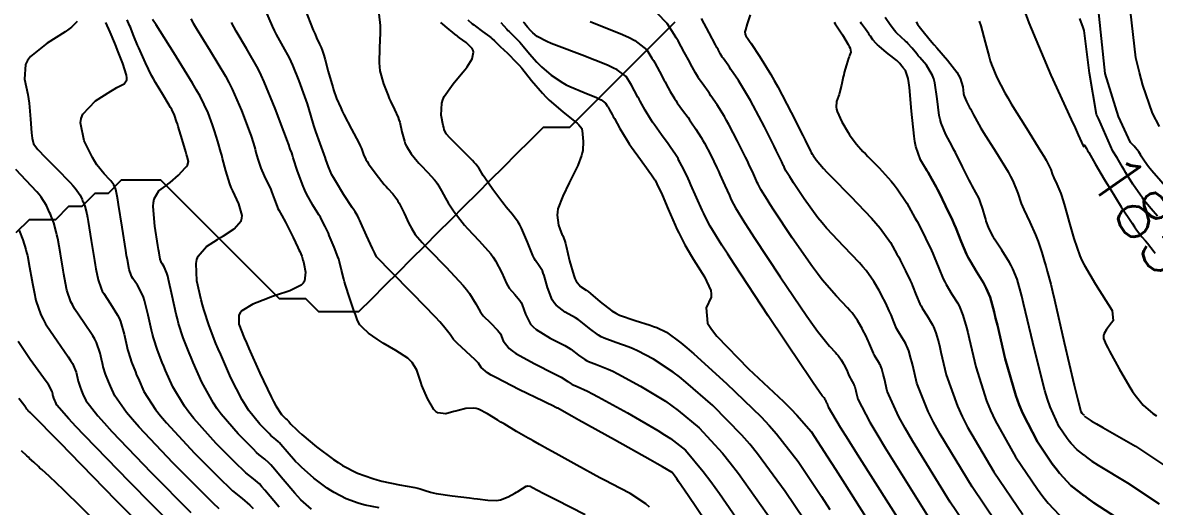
# Model space of a CAD drawing. Header units: metres. Extents: x 837117 to 838477, y 1189012 to 1191015.
# Drawn here: x 837919.5 to 838005.3, y 1189272.6 to 1189309.4 of the extents above; entities that cross this region are included whole.
import ezdxf

# ---------------------------------------------------------------- set-up
doc = ezdxf.new("R2010")
doc.units = ezdxf.units.M
doc.header["$LTSCALE"] = 0.3
doc.layers.add('COTAS 10', color=1, linetype='Continuous')
doc.layers.add('COTAS INT', color=252, linetype='Continuous')
doc.layers.add('DRENAJE', color=5, linetype='Continuous', lineweight=25)
doc.styles.get("Standard").update_dxf_attribs({"font": 'simplex.shx'})

msp = doc.modelspace()

# ---------------------------------------------------------------- linework, layer by layer
at = {"layer": 'COTAS 10'}
for points, elevation in [([(837940.883, 1189310.4), (837941.536, 1189308.789), (837941.668, 1189308.47), (837941.778, 1189308.207), (837942.001, 1189307.715), (837942.085, 1189307.566), (837942.108, 1189307.518), (837942.131, 1189307.467), (837942.215, 1189307.261), (837942.336, 1189306.879), (837942.383, 1189306.717), (837942.436, 1189306.53), (837942.675, 1189305.655), (837942.94, 1189304.71), (837943.009, 1189304.479), (837943.077, 1189304.262), (837943.306, 1189303.592), (837943.613, 1189302.882), (837943.729, 1189302.641), (837943.859, 1189302.379), (837944.442, 1189301.272), (837944.991, 1189300.226), (837945.1, 1189300.004), (837945.19, 1189299.811), (837945.357, 1189299.356), (837945.53, 1189298.966), (837945.623, 1189298.814), (837945.735, 1189298.642), (837946.305, 1189297.862), (837946.921, 1189297.079), (837947.063, 1189296.906), (837947.193, 1189296.752), (837947.558, 1189296.353), (837947.864, 1189295.961), (837947.956, 1189295.811), (837948.052, 1189295.643), (837948.425, 1189294.89), (837948.796, 1189294.114), (837948.89, 1189293.933), (837948.98, 1189293.766), (837949.275, 1189293.285), (837949.797, 1189292.667), (837950.031, 1189292.414), (837950.302, 1189292.125), (837951.605, 1189290.786), (837952.899, 1189289.406), (837953.165, 1189289.091), (837953.391, 1189288.805), (837953.876, 1189288.016), (837954.182, 1189287.429), (837954.295, 1189287.27), (837954.42, 1189287.113), (837954.977, 1189286.559), (837955.514, 1189286.022), (837955.627, 1189285.875), (837955.724, 1189285.728), (837955.946, 1189285.206), (837956.387, 1189284.622), (837956.622, 1189284.437), (837956.906, 1189284.243), (837958.341, 1189283.455), (837959.793, 1189282.731), (837960.089, 1189282.575), (837960.338, 1189282.44), (837960.852, 1189282.114), (837961.087, 1189281.937), (837961.16, 1189281.896), (837961.236, 1189281.858), (837961.54, 1189281.747), (837962.326, 1189281.384), (837962.706, 1189281.186), (837963.156, 1189280.947), (837965.368, 1189279.732), (837967.669, 1189278.393), (837968.176, 1189278.076), (837968.626, 1189277.781), (837969.78, 1189276.91), (837971.119, 1189275.292), (837971.685, 1189274.526), (837972.336, 1189273.624), (837975.392, 1189269.219)], 1820), ([(838000, 1189299.902), (837999.985, 1189299.956), (837999.983, 1189299.963), (837999.982, 1189299.964), (837999.982, 1189299.966), (837999.979, 1189299.971), (837999.977, 1189299.976), (837999.977, 1189299.977), (837999.976, 1189299.978), (837999.975, 1189299.982), (837999.972, 1189299.989), (837999.97, 1189299.992), (837999.968, 1189299.996), (837999.957, 1189300.013), (837999.574, 1189300.845), (837999.337, 1189301.362), (837999.044, 1189302.003), (837997.513, 1189305.355), (837995.843, 1189309.343), (837995.462, 1189310.385)], 1850), ([(837941.39, 1189272.419), (837940.599, 1189273.15), (837940.369, 1189273.387), (837940.134, 1189273.64), (837939.247, 1189274.682), (837938.474, 1189275.612), (837938.311, 1189275.795), (837938.171, 1189275.946), (837937.851, 1189276.22), (837937.434, 1189276.554), (837937.233, 1189276.743), (837936.995, 1189276.973), (837935.828, 1189278.15), (837934.551, 1189279.631), (837934.244, 1189280.053), (837933.957, 1189280.479), (837933.089, 1189282.061), (837932.424, 1189283.558), (837932.265, 1189283.931), (837932.117, 1189284.286), (837931.675, 1189285.42), (837931.321, 1189286.528), (837931.228, 1189286.867), (837931.138, 1189287.22), (837930.833, 1189288.613), (837930.564, 1189289.856), (837930.496, 1189290.115), (837930.432, 1189290.336), (837930.223, 1189290.829), (837930.063, 1189291.068), (837930.028, 1189291.13), (837929.999, 1189291.19), (837929.929, 1189291.392), (837929.841, 1189291.893), (837929.8, 1189292.141), (837929.753, 1189292.437), (837929.521, 1189293.901), (837929.397, 1189295.392), (837929.418, 1189295.704), (837929.462, 1189295.973), (837929.818, 1189296.581), (837930.357, 1189296.964), (837930.516, 1189297.09), (837930.679, 1189297.225), (837931.305, 1189297.788), (837931.821, 1189298.324), (837931.915, 1189298.441), (837931.988, 1189298.546), (837932.078, 1189298.814), (837931.975, 1189299.181), (837931.926, 1189299.348), (837931.869, 1189299.544), (837931.59, 1189300.488), (837931.297, 1189301.457), (837931.231, 1189301.668), (837931.172, 1189301.855), (837931.013, 1189302.326), (837930.805, 1189302.755), (837930.715, 1189302.916), (837930.611, 1189303.095), (837930.118, 1189303.892), (837929.561, 1189304.819), (837929.416, 1189305.08), (837929.275, 1189305.343), (837928.801, 1189306.307), (837928.395, 1189307.208), (837928.298, 1189307.431), (837928.207, 1189307.642), (837927.934, 1189308.312), (837927.716, 1189308.865), (837927.66, 1189309.004), (837927.606, 1189309.137), (837927.427, 1189309.564)], 1810), ([(837986.551, 1189270.683), (837982.824, 1189276.576), (837982.11, 1189277.712), (837981.534, 1189278.633), (837980.604, 1189280.165), (837980.578, 1189280.275), (837980.572, 1189280.298), (837980.567, 1189280.319), (837980.554, 1189280.367), (837980.542, 1189280.396), (837980.537, 1189280.405), (837980.533, 1189280.414), (837980.511, 1189280.448), (837980.489, 1189280.486), (837980.483, 1189280.496), (837980.478, 1189280.507), (837980.46, 1189280.549), (837980.442, 1189280.593), (837980.437, 1189280.606), (837980.431, 1189280.618), (837980.409, 1189280.666), (837980.383, 1189280.716), (837980.367, 1189280.746), (837980.336, 1189280.802), (837980.286, 1189280.87), (837980.267, 1189280.893), (837980.245, 1189280.918), (837980.146, 1189281.021), (837979.448, 1189282.024), (837979.048, 1189282.616), (837978.559, 1189283.345), (837976.047, 1189287.112), (837973.487, 1189290.985), (837972.968, 1189291.781), (837972.531, 1189292.457), (837971.637, 1189293.898), (837971.261, 1189294.634), (837971.151, 1189294.865), (837971.038, 1189295.109), (837970.607, 1189296.086), (837970.185, 1189297.054), (837970.079, 1189297.29), (837969.976, 1189297.514), (837969.641, 1189298.21), (837969.349, 1189298.766), (837969.274, 1189298.901), (837969.201, 1189299.029), (837968.957, 1189299.423), (837968.663, 1189299.847), (837968.558, 1189299.993), (837968.443, 1189300.153), (837967.945, 1189300.833), (837967.412, 1189301.586), (837967.275, 1189301.792), (837967.143, 1189301.996), (837966.708, 1189302.721), (837966.338, 1189303.382), (837966.248, 1189303.545), (837966.164, 1189303.7), (837965.902, 1189304.186), (837965.665, 1189304.613), (837965.597, 1189304.73), (837965.527, 1189304.847), (837965.262, 1189305.265), (837964.586, 1189305.764), (837964.256, 1189305.932), (837963.864, 1189306.113), (837961.934, 1189306.874), (837959.989, 1189307.607), (837959.588, 1189307.771), (837959.247, 1189307.917), (837958.509, 1189308.302), (837958.186, 1189308.575), (837958.107, 1189308.651), (837958.031, 1189308.728), (837957.793, 1189309.004), (837957.587, 1189309.261), (837957.531, 1189309.325), (837957.477, 1189309.385)], 1830), ([(837981.041, 1189309.387), (837981.123, 1189309.262), (837981.219, 1189309.115), (837981.682, 1189308.413), (837982.114, 1189307.702), (837982.19, 1189307.551), (837982.247, 1189307.42), (837982.297, 1189307.111), (837982.203, 1189306.855), (837982.17, 1189306.757), (837982.134, 1189306.647), (837981.976, 1189306.152), (837981.809, 1189305.567), (837981.766, 1189305.4), (837981.726, 1189305.231), (837981.591, 1189304.606), (837981.46, 1189304.028), (837981.421, 1189303.89), (837981.38, 1189303.761), (837981.223, 1189303.375), (837981.184, 1189302.939), (837981.219, 1189302.779), (837981.273, 1189302.603), (837981.63, 1189301.823), (837982.094, 1189301.021), (837982.215, 1189300.83), (837982.333, 1189300.653), (837982.734, 1189300.124), (837983.231, 1189299.58), (837983.41, 1189299.393), (837983.606, 1189299.19), (837984.464, 1189298.324), (837985.376, 1189297.324), (837985.607, 1189297.036), (837985.828, 1189296.743), (837986.549, 1189295.645), (837987.169, 1189294.551), (837987.328, 1189294.261), (837987.48, 1189293.976), (837987.982, 1189292.994), (837988.416, 1189292.069), (837988.526, 1189291.821), (837988.632, 1189291.575), (837988.977, 1189290.715), (837989.324, 1189289.904), (837989.43, 1189289.689), (837989.541, 1189289.479), (837989.981, 1189288.753), (837990.394, 1189288.084), (837990.488, 1189287.909), (837990.574, 1189287.739), (837990.813, 1189287.16), (837991.073, 1189286.223), (837991.173, 1189285.826), (837991.284, 1189285.37), (837991.786, 1189283.229), (837992.601, 1189280.644), (837992.911, 1189279.908), (837993.257, 1189279.163), (837994.807, 1189276.402), (837996.468, 1189273.944), (837996.882, 1189273.391), (837997.278, 1189272.893), (837998.545, 1189271.553)], 1840), ([(838000, 1189300.096), (838000.018, 1189300.068), (838000.036, 1189300.042), (838000.04, 1189300.036), (838000.045, 1189300.03), (838000.06, 1189300.014), (838000.189, 1189299.794), (838000.265, 1189299.66), (838000.359, 1189299.494), (838000.844, 1189298.633), (838001.513, 1189297.483), (838001.722, 1189297.136), (838001.943, 1189296.777), (838002.826, 1189295.375), (838003.645, 1189294.123), (838003.825, 1189293.858), (838003.984, 1189293.628), (838004.388, 1189293.094), (838004.656, 1189292.787), (838004.802, 1189292.613), (838005.061, 1189292.292), (838005.314, 1189291.952), (838005.383, 1189291.853)], 1850), ([(837931.058, 1189270.99), (837927.584, 1189274.494), (837924.189, 1189278.012), (837923.531, 1189278.705), (837922.996, 1189279.277), (837922.081, 1189280.328), (837921.975, 1189280.566), (837921.95, 1189280.625), (837921.926, 1189280.681), (837921.856, 1189280.861), (837921.799, 1189281.038), (837921.785, 1189281.092), (837921.77, 1189281.148), (837921.722, 1189281.369), (837921.441, 1189281.883), (837921.28, 1189282.124), (837921.083, 1189282.407), (837920.071, 1189283.784), (837919.15, 1189285.16)], 1800)]:
    msp.add_lwpolyline(points, dxfattribs=dict(at, elevation=elevation))
at = {"layer": 'COTAS INT'}
for points, elevation in [([(838005.723, 1189301.466), (838005.188, 1189302.469), (838004.449, 1189304.613), (838004.202, 1189305.564), (838003.937, 1189306.67), (838003.095, 1189314.003)], 1856), ([(838006.504, 1189296.544), (838005.152, 1189298.096), (838005.014, 1189298.261), (838004.892, 1189298.412), (838004.583, 1189298.831), (838004.391, 1189299.135), (838004.343, 1189299.213), (838004.297, 1189299.289), (838004.152, 1189299.539), (838003.905, 1189299.86), (838003.796, 1189299.98), (838003.669, 1189300.114), (838003.52, 1189300.261), (838002.613, 1189302.238), (838001.592, 1189305.482), (838000.871, 1189312.511)], 1854), ([(837971.277, 1189271.518), (837969.982, 1189273.456), (837969.246, 1189274.529), (837969.1, 1189274.739), (837968.979, 1189274.912), (837968.748, 1189275.22), (837968.036, 1189275.637), (837967.612, 1189275.878), (837967.089, 1189276.172), (837964.377, 1189277.689), (837961.676, 1189279.194), (837961.159, 1189279.482), (837960.743, 1189279.714), (837960.073, 1189280.083), (837960.059, 1189280.088), (837960.055, 1189280.09), (837960.052, 1189280.092), (837960.041, 1189280.101), (837959.597, 1189280.32), (837959.32, 1189280.455), (837958.977, 1189280.622), (837957.185, 1189281.494), (837955.384, 1189282.411), (837955.036, 1189282.607), (837954.752, 1189282.777), (837954.272, 1189283.181), (837954.063, 1189283.512), (837953.951, 1189283.637), (837953.816, 1189283.775), (837953.132, 1189284.394), (837952.438, 1189285.023), (837952.296, 1189285.168), (837952.176, 1189285.301), (837951.924, 1189285.675), (837951.422, 1189286.328), (837951.144, 1189286.637), (837950.806, 1189287.001), (837949.083, 1189288.778), (837947.373, 1189290.508), (837947.044, 1189290.843), (837946.777, 1189291.116), (837946.331, 1189291.58), (837946.192, 1189291.861), (837946.118, 1189292.018), (837946.03, 1189292.21), (837945.583, 1189293.189), (837945.143, 1189294.158), (837945.059, 1189294.342), (837944.991, 1189294.491), (837944.883, 1189294.728), (837944.881, 1189294.731), (837944.879, 1189294.733), (837944.878, 1189294.735), (837944.87, 1189294.745), (837944.711, 1189294.989), (837944.613, 1189295.139), (837944.493, 1189295.325), (837943.865, 1189296.294), (837943.211, 1189297.349), (837943.074, 1189297.589), (837942.955, 1189297.807), (837942.686, 1189298.407), (837942.5, 1189298.955), (837942.434, 1189299.141), (837942.362, 1189299.341), (837942.051, 1189300.185), (837941.729, 1189301.085), (837941.65, 1189301.321), (837941.576, 1189301.551), (837941.347, 1189302.334), (837941.093, 1189303.185), (837941.003, 1189303.459), (837940.904, 1189303.749), (837940.476, 1189304.933), (837939.993, 1189306.12), (837939.859, 1189306.412), (837939.725, 1189306.688), (837939.242, 1189307.55), (837938.736, 1189308.45), (837938.589, 1189308.75), (837938.437, 1189309.071), (837937.864, 1189310.412)], 1818), ([(837946.501, 1189310.014), (837946.605, 1189309.13), (837946.615, 1189308.858), (837946.616, 1189308.574), (837946.551, 1189307.45), (837946.525, 1189306.297), (837946.551, 1189305.994), (837946.591, 1189305.699), (837946.856, 1189304.695), (837947.204, 1189303.815), (837947.297, 1189303.599), (837947.388, 1189303.395), (837947.703, 1189302.757), (837947.974, 1189302.157), (837948.036, 1189301.977), (837948.094, 1189301.79), (837948.257, 1189301.066), (837948.445, 1189300.344), (837948.517, 1189300.159), (837948.598, 1189299.979), (837948.966, 1189299.385), (837949.419, 1189298.833), (837949.554, 1189298.68), (837949.694, 1189298.528), (837950.233, 1189297.977), (837950.737, 1189297.43), (837950.854, 1189297.279), (837950.961, 1189297.129), (837951.268, 1189296.59), (837951.562, 1189296.019), (837951.661, 1189295.848), (837951.768, 1189295.672), (837952.22, 1189294.99), (837952.818, 1189294.218), (837953.017, 1189293.984), (837953.232, 1189293.741), (837954.128, 1189292.795), (837954.992, 1189291.811), (837955.186, 1189291.546), (837955.361, 1189291.283), (837955.828, 1189290.358), (837956.187, 1189289.556), (837956.293, 1189289.371), (837956.403, 1189289.202), (837956.822, 1189288.725), (837957.212, 1189288.268), (837957.302, 1189288.113), (837957.385, 1189287.944), (837957.621, 1189287.23), (837958.022, 1189286.467), (837958.209, 1189286.268), (837958.429, 1189286.074), (837959.497, 1189285.416), (837960.609, 1189284.839), (837960.857, 1189284.696), (837961.079, 1189284.56), (837961.664, 1189284.127), (837962.122, 1189283.782), (837962.264, 1189283.701), (837962.413, 1189283.627), (837963.007, 1189283.411), (837963.91, 1189283.054), (837964.253, 1189282.891), (837964.636, 1189282.7), (837966.358, 1189281.775), (837968.249, 1189280.615), (837968.739, 1189280.274), (837969.215, 1189279.926), (837970.813, 1189278.599), (837972.579, 1189276.671), (837973.161, 1189275.943), (837973.783, 1189275.131), (837976.366, 1189271.498)], 1822), ([(837993.098, 1189268.168), (837989.854, 1189272.97), (837986.997, 1189277.611), (837986.43, 1189278.59), (837985.961, 1189279.437), (837985.077, 1189281.391), (837984.861, 1189282.313), (837984.813, 1189282.51), (837984.77, 1189282.68), (837984.658, 1189283.084), (837984.555, 1189283.333), (837984.518, 1189283.407), (837984.477, 1189283.482), (837984.299, 1189283.77), (837984.11, 1189284.083), (837984.062, 1189284.174), (837984.016, 1189284.266), (837983.867, 1189284.616), (837983.718, 1189284.986), (837983.673, 1189285.092), (837983.625, 1189285.199), (837983.438, 1189285.597), (837983.222, 1189286.02), (837983.156, 1189286.143), (837983.088, 1189286.268), (837982.821, 1189286.739), (837982.404, 1189287.318), (837982.242, 1189287.511), (837982.059, 1189287.718), (837981.229, 1189288.583), (837980.127, 1189289.846), (837979.772, 1189290.304), (837979.396, 1189290.809), (837977.86, 1189293.024), (837976.475, 1189295.12), (837976.194, 1189295.551), (837975.957, 1189295.917), (837975.473, 1189296.697), (837975.27, 1189297.096), (837975.21, 1189297.221), (837975.149, 1189297.352), (837974.916, 1189297.881), (837974.584, 1189298.61), (837974.461, 1189298.867), (837974.324, 1189299.149), (837973.718, 1189300.367), (837973.058, 1189301.625), (837972.888, 1189301.931), (837972.722, 1189302.219), (837972.171, 1189303.111), (837971.7, 1189303.808), (837971.586, 1189303.974), (837971.478, 1189304.128), (837971.148, 1189304.588), (837970.88, 1189304.968), (837970.811, 1189305.071), (837970.745, 1189305.174), (837970.525, 1189305.54), (837970.272, 1189306), (837970.184, 1189306.163), (837970.088, 1189306.341), (837969.679, 1189307.11), (837969.201, 1189307.973), (837969.063, 1189308.21), (837968.921, 1189308.446), (837968.387, 1189309.29), (837967.628, 1189310.077)], 1834), ([(837974.684, 1189309.953), (837974.448, 1189309.264), (837974.317, 1189308.815), (837974.296, 1189308.722), (837974.281, 1189308.643), (837974.283, 1189308.471), (837974.319, 1189308.403), (837974.326, 1189308.389), (837974.332, 1189308.378), (837974.343, 1189308.358), (837974.346, 1189308.352), (837974.347, 1189308.351), (837974.348, 1189308.349), (837974.352, 1189308.344), (837974.513, 1189308.103), (837974.613, 1189307.954), (837974.737, 1189307.768), (837975.385, 1189306.798), (837976.244, 1189305.41), (837976.501, 1189304.961), (837976.767, 1189304.483), (837977.795, 1189302.524), (837978.673, 1189300.784), (837978.843, 1189300.444), (837978.983, 1189300.166), (837979.224, 1189299.677), (837979.26, 1189299.596), (837979.269, 1189299.576), (837979.278, 1189299.557), (837979.309, 1189299.496), (837979.383, 1189299.377), (837979.419, 1189299.321), (837979.462, 1189299.256), (837979.674, 1189298.936), (837980.234, 1189298.274), (837980.496, 1189297.993), (837980.806, 1189297.669), (837982.312, 1189296.145), (837983.873, 1189294.517), (837984.217, 1189294.128), (837984.522, 1189293.765), (837985.306, 1189292.676), (837985.809, 1189291.79), (837985.937, 1189291.555), (837986.061, 1189291.324), (837986.467, 1189290.529), (837986.819, 1189289.779), (837986.908, 1189289.578), (837986.994, 1189289.379), (837987.274, 1189288.682), (837987.555, 1189288.025), (837987.641, 1189287.851), (837987.731, 1189287.68), (837988.087, 1189287.092), (837988.421, 1189286.55), (837988.498, 1189286.408), (837988.568, 1189286.27), (837988.761, 1189285.801), (837988.972, 1189285.042), (837989.053, 1189284.721), (837989.143, 1189284.351), (837989.549, 1189282.616), (837990.388, 1189280.241), (837990.751, 1189279.469), (837991.17, 1189278.646), (837993.156, 1189275.258), (837995.344, 1189272.019)], 1838), ([(838000, 1189276.52), (837999.47, 1189276.925), (837999.009, 1189277.412), (837998.865, 1189277.594), (837998.714, 1189277.795), (837998.109, 1189278.69), (837997.43, 1189280.198), (837997.231, 1189280.786), (837997.028, 1189281.448), (837996.259, 1189284.454), (837995.567, 1189287.408), (837995.413, 1189288.037), (837995.276, 1189288.584), (837994.917, 1189289.877), (837994.587, 1189290.676), (837994.469, 1189290.911), (837994.338, 1189291.152), (837993.768, 1189292.075), (837993.217, 1189292.93), (837993.099, 1189293.128), (837992.995, 1189293.31), (837992.744, 1189293.828), (837992.584, 1189294.287), (837992.537, 1189294.431), (837992.49, 1189294.582), (837992.312, 1189295.191), (837992.122, 1189295.786), (837992.066, 1189295.929), (837992.01, 1189296.063), (837991.797, 1189296.468), (837991.509, 1189296.972), (837991.405, 1189297.169), (837991.291, 1189297.391), (837990.79, 1189298.4), (837990.249, 1189299.487), (837990.108, 1189299.759), (837989.972, 1189300.019), (837989.515, 1189300.851), (837989.152, 1189301.722), (837989.075, 1189302.007), (837989.009, 1189302.31), (837988.855, 1189303.56), (837988.678, 1189304.786), (837988.598, 1189305.074), (837988.503, 1189305.34), (837988.046, 1189306.113), (837987.545, 1189306.694), (837987.422, 1189306.838), (837987.307, 1189306.976), (837986.949, 1189307.413), (837986.633, 1189307.778), (837986.545, 1189307.869), (837986.456, 1189307.957), (837986.132, 1189308.239), (837985.804, 1189308.54), (837985.712, 1189308.64), (837985.621, 1189308.747), (837985.29, 1189309.193), (837984.911, 1189309.743)], 1844), ([(837923.621, 1189309.444), (837923.204, 1189309.017), (837922.982, 1189308.85), (837922.714, 1189308.661), (837921.361, 1189307.8), (837920.089, 1189306.77), (837919.872, 1189306.474), (837919.712, 1189306.175), (837919.625, 1189305.054), (837919.874, 1189303.89), (837919.928, 1189303.563), (837919.975, 1189303.234), (837920.089, 1189302.026), (837920.167, 1189300.997), (837920.191, 1189300.781), (837920.216, 1189300.594), (837920.318, 1189300.165), (837920.65, 1189299.733), (837920.82, 1189299.543), (837921.025, 1189299.324), (837922.051, 1189298.279), (837923.086, 1189297.214), (837923.297, 1189296.982), (837923.476, 1189296.777), (837923.849, 1189296.262), (837923.999, 1189295.929), (837924.038, 1189295.838), (837924.076, 1189295.748), (837924.201, 1189295.427), (837924.348, 1189294.834), (837924.399, 1189294.572), (837924.455, 1189294.268), (837924.695, 1189292.819), (837924.939, 1189291.312), (837924.996, 1189290.972), (837925.05, 1189290.665), (837925.21, 1189289.833), (837925.437, 1189289.18), (837925.533, 1189288.986), (837925.644, 1189288.785), (837926.162, 1189288.011), (837926.692, 1189287.164), (837926.81, 1189286.918), (837926.915, 1189286.667), (837927.189, 1189285.715), (837927.391, 1189284.791), (837927.451, 1189284.557), (837927.512, 1189284.332), (837927.747, 1189283.596), (837928.041, 1189282.844), (837928.139, 1189282.608), (837928.244, 1189282.361), (837928.686, 1189281.367), (837929.573, 1189279.998), (837929.959, 1189279.514), (837930.406, 1189278.984), (837932.53, 1189276.688), (837934.62, 1189274.58), (837935.046, 1189274.168), (837935.406, 1189273.83), (837936.152, 1189273.232), (837936.726, 1189272.741), (837936.977, 1189272.471)], 1806), ([(837938.949, 1189272.58), (837937.871, 1189273.878), (837937.644, 1189274.133), (837937.448, 1189274.343), (837937.001, 1189274.726), (837936.42, 1189275.192), (837936.14, 1189275.455), (837935.808, 1189275.776), (837934.179, 1189277.419), (837932.479, 1189279.307), (837932.101, 1189279.783), (837931.765, 1189280.239), (837930.887, 1189281.714), (837930.334, 1189282.959), (837930.202, 1189283.27), (837930.079, 1189283.565), (837929.711, 1189284.508), (837929.416, 1189285.43), (837929.339, 1189285.712), (837929.265, 1189286.006), (837929.011, 1189287.164), (837928.739, 1189288.261), (837928.653, 1189288.516), (837928.562, 1189288.75), (837928.192, 1189289.42), (837927.853, 1189289.927), (837927.781, 1189290.058), (837927.718, 1189290.185), (837927.569, 1189290.613), (837927.434, 1189291.351), (837927.38, 1189291.674), (837927.318, 1189292.049), (837927.034, 1189293.831), (837926.758, 1189295.56), (837926.701, 1189295.901), (837926.653, 1189296.182), (837926.55, 1189296.701), (837926.498, 1189296.832), (837926.483, 1189296.869), (837926.467, 1189296.906), (837926.406, 1189297.042), (837926.254, 1189297.252), (837926.181, 1189297.336), (837926.094, 1189297.43), (837925.672, 1189297.865), (837925.129, 1189298.561), (837924.967, 1189298.82), (837924.8, 1189299.108), (837924.155, 1189300.388), (837923.874, 1189301.744), (837923.937, 1189302.08), (837924.061, 1189302.399), (837925.017, 1189303.407), (837926.173, 1189304.152), (837926.424, 1189304.305), (837926.644, 1189304.435), (837927.188, 1189304.71), (837927.385, 1189305.021), (837927.386, 1189305.173), (837927.365, 1189305.354), (837927.096, 1189306.247), (837926.692, 1189307.271), (837926.585, 1189307.534), (837926.481, 1189307.789), (837926.125, 1189308.637), (837925.803, 1189309.37)], 1808), ([(837946.53, 1189272.529), (837945.477, 1189272.743), (837945.202, 1189272.816), (837944.934, 1189272.894), (837944.026, 1189273.222), (837943.128, 1189273.685), (837942.867, 1189273.848), (837942.6, 1189274.026), (837941.59, 1189274.795), (837940.639, 1189275.628), (837940.41, 1189275.846), (837940.196, 1189276.059), (837939.544, 1189276.784), (837939.077, 1189277.347), (837938.979, 1189277.457), (837938.894, 1189277.548), (837938.7, 1189277.714), (837938.448, 1189277.916), (837938.327, 1189278.03), (837938.183, 1189278.169), (837937.477, 1189278.881), (837936.624, 1189279.955), (837936.387, 1189280.322), (837936.149, 1189280.72), (837935.291, 1189282.407), (837934.514, 1189284.156), (837934.328, 1189284.592), (837934.156, 1189285.007), (837933.639, 1189286.331), (837933.234, 1189287.58), (837933.131, 1189287.947), (837933.033, 1189288.323), (837932.714, 1189289.759), (837932.648, 1189291.068), (837932.71, 1189291.364), (837932.805, 1189291.631), (837933.439, 1189292.357), (837934.282, 1189292.891), (837934.51, 1189293.037), (837934.736, 1189293.182), (837935.532, 1189293.699), (837936.06, 1189294.302), (837936.118, 1189294.501), (837936.136, 1189294.714), (837935.881, 1189295.601), (837935.423, 1189296.579), (837935.314, 1189296.85), (837935.213, 1189297.121), (837934.909, 1189298.101), (837934.66, 1189299.039), (837934.593, 1189299.284), (837934.527, 1189299.523), (837934.294, 1189300.331), (837934.043, 1189301.129), (837933.965, 1189301.362), (837933.883, 1189301.599), (837933.558, 1189302.498), (837932.948, 1189303.764), (837932.687, 1189304.232), (837932.386, 1189304.752), (837930.965, 1189307.054), (837929.611, 1189309.179), (837929.351, 1189309.587)], 1812), ([(837932.241, 1189309.634), (837932.43, 1189309.308), (837932.652, 1189308.936), (837933.724, 1189307.22), (837934.869, 1189305.299), (837935.138, 1189304.799), (837935.385, 1189304.312), (837936.103, 1189302.671), (837936.594, 1189301.343), (837936.698, 1189301.056), (837936.788, 1189300.802), (837936.998, 1189300.174), (837937.121, 1189299.749), (837937.156, 1189299.624), (837937.191, 1189299.495), (837937.322, 1189299.001), (837937.495, 1189298.459), (837937.558, 1189298.299), (837937.626, 1189298.135), (837937.924, 1189297.51), (837938.233, 1189296.872), (837938.308, 1189296.699), (837938.378, 1189296.529), (837938.596, 1189295.931), (837938.795, 1189295.387), (837938.854, 1189295.25), (837938.914, 1189295.12), (837939.147, 1189294.703), (837939.427, 1189294.222), (837939.517, 1189294.051), (837939.613, 1189293.864), (837940.006, 1189293.054), (837940.367, 1189292.281), (837940.443, 1189292.116), (837940.508, 1189291.974), (837940.657, 1189291.639), (837940.751, 1189291.333), (837940.783, 1189291.208), (837940.817, 1189291.067), (837940.958, 1189290.412), (837940.87, 1189289.729), (837940.759, 1189289.57), (837940.612, 1189289.424), (837939.766, 1189289.004), (837938.673, 1189288.645), (837938.368, 1189288.537), (837938.064, 1189288.426), (837936.958, 1189287.995), (837936.118, 1189287.483), (837935.981, 1189287.322), (837935.886, 1189287.151), (837935.888, 1189286.461), (837936.299, 1189285.439), (837936.463, 1189285.058), (837936.647, 1189284.635), (837937.492, 1189282.754), (837938.342, 1189280.96), (837938.529, 1189280.592), (837938.696, 1189280.279), (837939.126, 1189279.612), (837939.371, 1189279.366), (837939.42, 1189279.318), (837939.462, 1189279.278), (837939.55, 1189279.208), (837939.617, 1189279.151), (837939.646, 1189279.119), (837939.68, 1189279.081), (837939.842, 1189278.886), (837940.258, 1189278.477), (837940.452, 1189278.304), (837940.68, 1189278.105), (837941.789, 1189277.17), (837943.075, 1189276.192), (837943.415, 1189275.965), (837943.748, 1189275.757), (837944.891, 1189275.168), (837946.047, 1189274.75), (837946.388, 1189274.651), (837946.738, 1189274.559), (837948.079, 1189274.285), (837949.23, 1189274.08), (837949.46, 1189274.03), (837949.653, 1189273.984), (837950.03, 1189273.846), (837950.422, 1189273.714), (837950.624, 1189273.673), (837950.867, 1189273.629), (837952.081, 1189273.453), (837953.395, 1189273.283), (837953.701, 1189273.244), (837953.982, 1189273.207), (837954.787, 1189273.102), (837955.412, 1189273.091), (837955.579, 1189273.114), (837955.744, 1189273.148), (837956.318, 1189273.365), (837956.824, 1189273.64), (837956.946, 1189273.711), (837957.06, 1189273.78), (837957.407, 1189274.01), (837957.677, 1189274.166), (837957.743, 1189274.187), (837957.804, 1189274.2), (837957.993, 1189274.17), (837958.161, 1189274.078), (837958.257, 1189274.024), (837958.439, 1189273.924), (837959.123, 1189273.57), (837959.489, 1189273.384), (837959.931, 1189273.158), (837962.165, 1189272.024)], 1814), ([(837967.048, 1189272.582), (837966.758, 1189272.839), (837965.569, 1189273.618), (837964.158, 1189274.35), (837963.728, 1189274.579), (837963.28, 1189274.819), (837961.518, 1189275.781), (837959.942, 1189276.651), (837959.328, 1189276.991), (837958.684, 1189277.347), (837958.209, 1189277.614), (837958.032, 1189277.715), (837957.835, 1189277.829), (837956.956, 1189278.337), (837956.005, 1189278.897), (837955.762, 1189279.043), (837955.528, 1189279.186), (837954.754, 1189279.668), (837954.065, 1189280.008), (837953.885, 1189280.06), (837953.708, 1189280.094), (837953.108, 1189280.067), (837952.525, 1189279.918), (837952.36, 1189279.875), (837952.194, 1189279.831), (837951.579, 1189279.666), (837950.985, 1189279.741), (837950.832, 1189279.849), (837950.683, 1189279.995), (837950.187, 1189280.833), (837949.781, 1189281.82), (837949.689, 1189282.06), (837949.606, 1189282.284), (837949.383, 1189282.971), (837949.041, 1189283.561), (837948.883, 1189283.724), (837948.698, 1189283.887), (837947.804, 1189284.474), (837946.833, 1189285.033), (837946.6, 1189285.179), (837946.383, 1189285.319), (837945.728, 1189285.793), (837945.261, 1189286.212), (837945.163, 1189286.318), (837945.078, 1189286.42), (837944.883, 1189286.753), (837944.727, 1189287.203), (837944.667, 1189287.379), (837944.599, 1189287.578), (837944.292, 1189288.482), (837943.982, 1189289.441), (837943.913, 1189289.676), (837943.851, 1189289.896), (837943.684, 1189290.579), (837943.525, 1189291.207), (837943.467, 1189291.393), (837943.403, 1189291.585), (837943.124, 1189292.321), (837942.826, 1189293.031), (837942.751, 1189293.206), (837942.679, 1189293.371), (837942.444, 1189293.889), (837942.171, 1189294.412), (837942.075, 1189294.581), (837941.969, 1189294.759), (837941.512, 1189295.489), (837941.02, 1189296.372), (837940.891, 1189296.647), (837940.767, 1189296.936), (837940.345, 1189298.088), (837940.019, 1189299.098), (837939.953, 1189299.296), (837939.899, 1189299.459), (837939.794, 1189299.753), (837939.765, 1189299.815), (837939.758, 1189299.831), (837939.752, 1189299.847), (837939.735, 1189299.901), (837939.722, 1189299.95), (837939.718, 1189299.963), (837939.715, 1189299.975), (837939.703, 1189300.017), (837939.534, 1189300.475), (837939.432, 1189300.749), (837939.305, 1189301.088), (837938.649, 1189302.843), (837937.822, 1189304.861), (837937.588, 1189305.366), (837937.352, 1189305.846), (837936.483, 1189307.385), (837935.694, 1189308.693), (837935.509, 1189309.029), (837935.339, 1189309.352)], 1816), ([(837979.524, 1189270.513), (837977.34, 1189273.777), (837975.23, 1189276.638), (837974.637, 1189277.359), (837974.039, 1189278.049), (837971.845, 1189280.288), (837969.804, 1189282.07), (837969.303, 1189282.473), (837968.829, 1189282.836), (837967.348, 1189283.818), (837966.116, 1189284.452), (837965.799, 1189284.596), (837965.493, 1189284.725), (837964.475, 1189285.075), (837963.59, 1189285.396), (837963.368, 1189285.507), (837963.157, 1189285.627), (837962.475, 1189286.14), (837961.821, 1189286.679), (837961.626, 1189286.816), (837961.425, 1189286.948), (837960.652, 1189287.377), (837959.951, 1189287.905), (837959.795, 1189288.098), (837959.656, 1189288.312), (837959.296, 1189289.255), (837959.046, 1189290.16), (837958.978, 1189290.351), (837958.91, 1189290.515), (837958.667, 1189290.89), (837958.385, 1189291.292), (837958.292, 1189291.473), (837958.193, 1189291.684), (837957.78, 1189292.7), (837957.33, 1189293.76), (837957.207, 1189294), (837957.085, 1189294.217), (837956.65, 1189294.803), (837956.161, 1189295.358), (837956.004, 1189295.554), (837955.839, 1189295.768), (837955.164, 1189296.696), (837954.556, 1189297.578), (837954.432, 1189297.763), (837954.328, 1189297.924), (837954.11, 1189298.291), (837953.87, 1189298.615), (837953.751, 1189298.748), (837953.609, 1189298.899), (837952.908, 1189299.602), (837952.194, 1189300.304), (837952.045, 1189300.455), (837951.917, 1189300.587), (837951.627, 1189300.909), (837951.473, 1189301.247), (837951.431, 1189301.389), (837951.388, 1189301.553), (837951.235, 1189302.32), (837951.28, 1189303.238), (837951.363, 1189303.496), (837951.476, 1189303.756), (837952.138, 1189304.71), (837952.884, 1189305.589), (837953.051, 1189305.801), (837953.2, 1189306), (837953.593, 1189306.607), (837953.693, 1189307.112), (837953.658, 1189307.247), (837953.596, 1189307.38), (837953.143, 1189307.84), (837952.626, 1189308.208), (837952.524, 1189308.283), (837952.438, 1189308.345), (837952.276, 1189308.472), (837952.083, 1189308.64), (837951.979, 1189308.729), (837951.853, 1189308.835), (837951.215, 1189309.372)], 1824), ([(837953.257, 1189309.568), (837953.587, 1189309.271), (837953.703, 1189309.177), (837953.83, 1189309.077), (837954.377, 1189308.675), (837954.892, 1189308.301), (837954.998, 1189308.22), (837955.089, 1189308.148), (837955.284, 1189307.971), (837955.49, 1189307.756), (837955.587, 1189307.662), (837955.702, 1189307.552), (837956.26, 1189307.03), (837956.948, 1189306.334), (837957.145, 1189306.116), (837957.344, 1189305.886), (837958.087, 1189304.962), (837958.915, 1189303.99), (837959.169, 1189303.73), (837959.433, 1189303.474), (837960.476, 1189302.581), (837961.372, 1189301.859), (837961.545, 1189301.711), (837961.684, 1189301.585), (837961.912, 1189301.316), (837961.935, 1189301.089), (837961.944, 1189300.99), (837961.955, 1189300.875), (837962.007, 1189300.329), (837961.981, 1189299.657), (837961.943, 1189299.462), (837961.892, 1189299.265), (837961.596, 1189298.521), (837961.188, 1189297.698), (837961.066, 1189297.45), (837960.94, 1189297.193), (837960.456, 1189296.194), (837960.096, 1189295.211), (837960.05, 1189294.964), (837960.026, 1189294.729), (837960.132, 1189293.973), (837960.346, 1189293.417), (837960.391, 1189293.307), (837960.429, 1189293.218), (837960.513, 1189293.055), (837960.608, 1189292.761), (837960.654, 1189292.589), (837960.707, 1189292.376), (837960.97, 1189291.279), (837961.291, 1189290.157), (837961.382, 1189289.929), (837961.473, 1189289.736), (837961.808, 1189289.338), (837962.241, 1189289.056), (837962.394, 1189288.936), (837962.562, 1189288.799), (837963.286, 1189288.153), (837964.191, 1189287.472), (837964.473, 1189287.312), (837964.767, 1189287.165), (837965.942, 1189286.739), (837967.076, 1189286.395), (837967.346, 1189286.3), (837967.596, 1189286.205), (837968.339, 1189285.861), (837969.409, 1189285.057), (837969.867, 1189284.671), (837970.394, 1189284.215), (837972.877, 1189281.978), (837975.499, 1189279.428), (837976.113, 1189278.775), (837976.678, 1189278.144), (837978.315, 1189276.057), (837980.076, 1189273.391), (837980.72, 1189272.397)], 1826), ([(837955.753, 1189309.36), (837955.977, 1189309.119), (837956.217, 1189308.847), (837956.3, 1189308.762), (837956.389, 1189308.671), (837956.772, 1189308.304), (837957.212, 1189307.86), (837957.338, 1189307.72), (837957.466, 1189307.573), (837957.94, 1189306.983), (837958.487, 1189306.348), (837958.661, 1189306.173), (837958.844, 1189305.998), (837959.585, 1189305.369), (837960.455, 1189304.784), (837960.719, 1189304.637), (837960.993, 1189304.496), (837962.07, 1189304.04), (837963.015, 1189303.667), (837963.207, 1189303.579), (837963.368, 1189303.496), (837963.7, 1189303.252), (837963.829, 1189303.047), (837963.864, 1189302.99), (837963.897, 1189302.933), (837964.013, 1189302.724), (837964.201, 1189302.379), (837964.281, 1189302.236), (837964.372, 1189302.073), (837964.799, 1189301.312), (837965.343, 1189300.406), (837965.507, 1189300.152), (837965.677, 1189299.895), (837966.343, 1189298.955), (837966.926, 1189298.165), (837967.044, 1189298.003), (837967.144, 1189297.866), (837967.35, 1189297.579), (837967.44, 1189297.433), (837967.467, 1189297.386), (837967.495, 1189297.336), (837967.603, 1189297.131), (837967.802, 1189296.697), (837967.887, 1189296.502), (837967.986, 1189296.275), (837968.452, 1189295.188), (837968.983, 1189293.987), (837969.122, 1189293.688), (837969.257, 1189293.403), (837969.719, 1189292.498), (837970.217, 1189291.631), (837970.375, 1189291.37), (837970.542, 1189291.101), (837971.219, 1189290.054), (837971.684, 1189289.022), (837971.718, 1189288.762), (837971.711, 1189288.513), (837971.342, 1189287.708), (837971.446, 1189286.552), (837971.737, 1189286.082), (837972.142, 1189285.548), (837974.553, 1189283.077), (837977.197, 1189280.589), (837977.749, 1189280.044), (837978.224, 1189279.561), (837979.289, 1189278.336), (837980.55, 1189276.394), (837981.148, 1189275.459), (837981.854, 1189274.351), (837985.304, 1189268.915)], 1828), ([(837962.54, 1189309.439), (837964.987, 1189308.458), (837965.49, 1189308.217), (837965.917, 1189307.99), (837966.825, 1189307.277), (837967.224, 1189306.646), (837967.33, 1189306.47), (837967.433, 1189306.293), (837967.79, 1189305.648), (837968.126, 1189305.02), (837968.216, 1189304.854), (837968.305, 1189304.691), (837968.617, 1189304.13), (837968.944, 1189303.585), (837969.043, 1189303.431), (837969.146, 1189303.277), (837969.546, 1189302.71), (837969.961, 1189302.14), (837970.072, 1189301.983), (837970.181, 1189301.827), (837970.564, 1189301.267), (837970.962, 1189300.624), (837971.081, 1189300.416), (837971.204, 1189300.195), (837971.679, 1189299.288), (837972.15, 1189298.331), (837972.27, 1189298.079), (837972.385, 1189297.832), (837972.761, 1189296.984), (837973.094, 1189296.23), (837973.181, 1189296.043), (837973.266, 1189295.865), (837973.555, 1189295.297), (837974.244, 1189294.187), (837974.581, 1189293.666), (837974.981, 1189293.053), (837976.954, 1189290.068), (837978.978, 1189287.077), (837979.41, 1189286.46), (837979.787, 1189285.935), (837980.688, 1189284.802), (837981.152, 1189284.318), (837981.254, 1189284.202), (837981.345, 1189284.094), (837981.578, 1189283.77), (837981.728, 1189283.507), (837981.766, 1189283.437), (837981.803, 1189283.368), (837981.923, 1189283.131), (837982.028, 1189282.909), (837982.055, 1189282.849), (837982.08, 1189282.789), (837982.163, 1189282.582), (837982.247, 1189282.387), (837982.273, 1189282.335), (837982.299, 1189282.284), (837982.405, 1189282.109), (837982.505, 1189281.948), (837982.528, 1189281.906), (837982.548, 1189281.865), (837982.606, 1189281.725), (837982.669, 1189281.5), (837982.693, 1189281.404), (837982.719, 1189281.294), (837982.84, 1189280.778), (837983.747, 1189279.035), (837984.27, 1189278.151), (837984.91, 1189277.094), (837988.203, 1189271.827)], 1832), ([(837994.221, 1189270.093), (837991.505, 1189274.114), (837989.083, 1189278.128), (837988.59, 1189279.029), (837988.174, 1189279.839), (837987.313, 1189282.004), (837987.002, 1189283.332), (837986.933, 1189283.615), (837986.871, 1189283.861), (837986.709, 1189284.443), (837986.561, 1189284.802), (837986.508, 1189284.908), (837986.449, 1189285.016), (837986.193, 1189285.431), (837985.92, 1189285.882), (837985.851, 1189286.012), (837985.785, 1189286.146), (837985.57, 1189286.649), (837985.356, 1189287.182), (837985.291, 1189287.335), (837985.222, 1189287.489), (837984.953, 1189288.063), (837984.641, 1189288.672), (837984.547, 1189288.849), (837984.449, 1189289.029), (837984.064, 1189289.708), (837983.463, 1189290.541), (837983.229, 1189290.819), (837982.966, 1189291.117), (837981.771, 1189292.364), (837980.466, 1189293.758), (837980.134, 1189294.149), (837979.815, 1189294.542), (837978.767, 1189295.98), (837977.969, 1189297.188), (837977.807, 1189297.436), (837977.67, 1189297.647), (837977.391, 1189298.097), (837977.274, 1189298.326), (837977.24, 1189298.398), (837977.205, 1189298.474), (837977.07, 1189298.779), (837976.783, 1189299.388), (837976.652, 1189299.656), (837976.498, 1189299.966), (837975.756, 1189301.446), (837974.912, 1189303.054), (837974.694, 1189303.446), (837974.483, 1189303.815), (837973.778, 1189304.954), (837973.218, 1189305.788), (837973.099, 1189305.964), (837972.995, 1189306.116), (837972.75, 1189306.466), (837972.614, 1189306.658), (837972.579, 1189306.711), (837972.545, 1189306.763), (837972.434, 1189306.949), (837972.238, 1189307.309), (837972.152, 1189307.472), (837972.05, 1189307.661), (837971.568, 1189308.572), (837970.97, 1189309.653)], 1836), ([(837987.981, 1189298.295), (837988.075, 1189298.131), (837988.166, 1189297.974), (837988.457, 1189297.473), (837988.776, 1189296.89), (837988.885, 1189296.682), (837989.002, 1189296.454), (837989.496, 1189295.46), (837990.013, 1189294.359), (837990.144, 1189294.063), (837990.27, 1189293.771), (837990.681, 1189292.749), (837991.093, 1189291.784), (837991.22, 1189291.528), (837991.352, 1189291.277), (837991.874, 1189290.414), (837992.366, 1189289.618), (837992.478, 1189289.41), (837992.581, 1189289.207), (837992.865, 1189288.519), (837993.175, 1189287.403), (837993.293, 1189286.932), (837993.426, 1189286.389), (837994.022, 1189283.842), (837994.815, 1189281.046), (837995.071, 1189280.347), (837995.343, 1189279.681), (837996.458, 1189277.546), (837997.591, 1189275.87), (837997.874, 1189275.492), (837998.143, 1189275.153), (837999.007, 1189274.239), (838000, 1189273.452), (837999.007, 1189274.239), (837998.143, 1189275.153), (837997.874, 1189275.492), (837997.591, 1189275.87), (837996.458, 1189277.546), (837995.343, 1189279.681), (837995.071, 1189280.347), (837994.815, 1189281.046), (837994.022, 1189283.842), (837993.426, 1189286.389), (837993.293, 1189286.932), (837993.175, 1189287.403), (837992.865, 1189288.519), (837992.581, 1189289.207), (837992.478, 1189289.41), (837992.366, 1189289.618), (837991.874, 1189290.414), (837991.352, 1189291.277), (837991.22, 1189291.528), (837991.093, 1189291.784), (837990.681, 1189292.749), (837990.27, 1189293.771), (837990.144, 1189294.063), (837990.013, 1189294.359), (837989.496, 1189295.46), (837989.002, 1189296.454), (837988.885, 1189296.682), (837988.776, 1189296.89), (837988.457, 1189297.473), (837988.166, 1189297.974), (837988.075, 1189298.131), (837987.981, 1189298.295), (837987.603, 1189298.951), (837987.25, 1189299.945), (837987.171, 1189300.322), (837987.1, 1189300.743), (837986.911, 1189302.63), (837986.758, 1189304.428), (837986.71, 1189304.793), (837986.66, 1189305.099), (837986.458, 1189305.726), (837986.259, 1189305.956), (837986.21, 1189306.014), (837986.164, 1189306.069), (837986.022, 1189306.243), (837985.793, 1189306.468), (837985.693, 1189306.555), (837985.576, 1189306.653), (837985.023, 1189307.096), (837984.462, 1189307.555), (837984.341, 1189307.663), (837984.235, 1189307.763), (837983.978, 1189308.054), (837983.794, 1189308.32), (837983.735, 1189308.404), (837983.672, 1189308.492), (837983.416, 1189308.846), (837983.122, 1189309.258), (837983.036, 1189309.382)], 1842), ([(837987.265, 1189309.411), (837987.367, 1189309.245), (837987.428, 1189309.161), (837987.503, 1189309.06), (837987.895, 1189308.559), (837988.457, 1189307.874), (837988.639, 1189307.656), (837988.834, 1189307.427), (837989.634, 1189306.5), (837990.346, 1189305.581), (837990.485, 1189305.356), (837990.599, 1189305.145), (837990.799, 1189304.49), (837990.863, 1189303.971), (837990.891, 1189303.845), (837990.923, 1189303.727), (837991.073, 1189303.365), (837991.263, 1189303.02), (837991.32, 1189302.912), (837991.378, 1189302.799), (837991.603, 1189302.347), (837992.008, 1189301.621), (837992.18, 1189301.335), (837992.378, 1189301.012), (837993.307, 1189299.538), (837994.23, 1189298.017), (837994.424, 1189297.664), (837994.591, 1189297.34), (837994.97, 1189296.419), (837995.232, 1189295.638), (837995.326, 1189295.403), (837995.428, 1189295.16), (837995.874, 1189294.216), (837996.324, 1189293.256), (837996.429, 1189293.003), (837996.526, 1189292.755), (837996.804, 1189291.908), (837997.003, 1189291.199), (837997.049, 1189291.039), (837997.091, 1189290.895), (837997.212, 1189290.503), (837997.467, 1189289.494), (837997.594, 1189288.96), (837997.745, 1189288.315), (837998.495, 1189285.067), (837999.242, 1189281.85), (837999.392, 1189281.225), (837999.516, 1189280.716), (837999.761, 1189279.834), (837999.837, 1189279.721), (837999.856, 1189279.695), (837999.874, 1189279.672), (837999.933, 1189279.611), (838000, 1189279.562)], 1846), ([(837992.055, 1189309.472), (837992.174, 1189309.1), (837992.507, 1189307.863), (837992.796, 1189306.753), (837992.888, 1189306.46), (837992.985, 1189306.174), (837993.379, 1189305.196), (837993.985, 1189304.035), (837994.215, 1189303.633), (837994.473, 1189303.197), (837995.633, 1189301.334), (837996.729, 1189299.583), (837996.947, 1189299.218), (837997.128, 1189298.904), (837997.472, 1189298.201), (837997.604, 1189297.808), (837997.651, 1189297.69), (837997.703, 1189297.568), (837997.927, 1189297.094), (837998.168, 1189296.558), (837998.23, 1189296.397), (837998.29, 1189296.231), (837998.49, 1189295.587), (837998.714, 1189294.772), (837998.79, 1189294.498), (837998.871, 1189294.204), (837999.214, 1189292.965), (837999.674, 1189291.649), (837999.829, 1189291.305), (837999.996, 1189290.97), (838000, 1189290.964), (838000.871, 1189289.502), (838002.132, 1189287.519), (838002.198, 1189286.719), (838002.085, 1189286.567), (838001.71, 1189286.064), (838001.53, 1189285.769), (838001.499, 1189285.694), (838001.477, 1189285.623), (838001.468, 1189285.394), (838001.678, 1189284.912), (838001.795, 1189284.682), (838001.937, 1189284.41), (838002.661, 1189283.079), (838003.481, 1189281.68), (838003.683, 1189281.365), (838003.875, 1189281.081), (838004.479, 1189280.318), (838005.21, 1189279.698), (838005.481, 1189279.505)], 1848), ([(838005.58, 1189294.666), (838005.084, 1189295.234), (838004.568, 1189295.862), (838004.419, 1189296.06), (838004.269, 1189296.267), (838003.704, 1189297.103), (838003.167, 1189297.956), (838003.033, 1189298.175), (838002.905, 1189298.386), (838002.498, 1189299.086), (838002.185, 1189299.591), (838001.112, 1189302.02), (838000.952, 1189302.383), (838000.411, 1189305.507), (838000, 1189308.76), (837999.925, 1189308.97), (837999.666, 1189309.661)], 1852), ([(837934.391, 1189272.468), (837933.953, 1189272.88), (837933.433, 1189273.383), (837930.882, 1189275.957), (837928.334, 1189278.66), (837927.816, 1189279.244), (837927.38, 1189279.758), (837926.484, 1189281.021), (837926.155, 1189281.762), (837926.076, 1189281.947), (837926.003, 1189282.123), (837925.784, 1189282.685), (837925.608, 1189283.234), (837925.562, 1189283.402), (837925.518, 1189283.577), (837925.367, 1189284.267), (837925.09, 1189285.072), (837924.967, 1189285.32), (837924.822, 1189285.579), (837924.132, 1189286.602), (837923.434, 1189287.644), (837923.286, 1189287.914), (837923.156, 1189288.175), (837922.851, 1189289.054), (837922.666, 1189289.979), (837922.613, 1189290.27), (837922.559, 1189290.576), (837922.356, 1189291.808), (837922.152, 1189292.977), (837922.097, 1189293.244), (837922.043, 1189293.486), (837921.852, 1189294.152), (837921.653, 1189294.664), (837921.594, 1189294.807), (837921.532, 1189294.952), (837921.291, 1189295.482), (837920.902, 1189296.099), (837920.745, 1189296.298), (837920.568, 1189296.51), (837919.754, 1189297.375), (837918.984, 1189298.213)], 1804), ([(837919.231, 1189293.579), (837919.504, 1189292.878), (837919.738, 1189292.137), (837919.795, 1189291.915), (837919.849, 1189291.686), (837920.017, 1189290.797), (837920.179, 1189289.84), (837920.229, 1189289.568), (837920.282, 1189289.293), (837920.358, 1189288.927), (837920.492, 1189288.275), (837920.876, 1189287.17), (837921.038, 1189286.841), (837921.225, 1189286.502), (837921.335, 1189286.338), (837922.101, 1189285.193), (837922.953, 1189283.993), (837923.123, 1189283.722), (837923.266, 1189283.478), (837923.544, 1189282.818), (837923.644, 1189282.362), (837923.673, 1189282.247), (837923.704, 1189282.136), (837923.82, 1189281.773), (837923.964, 1189281.402), (837924.013, 1189281.286), (837924.065, 1189281.164), (837924.282, 1189280.674), (837925.188, 1189279.517), (837925.674, 1189278.975), (837926.261, 1189278.336), (837929.233, 1189275.226), (837932.245, 1189272.187)], 1802), ([(837930.103, 1189269.55), (837926.582, 1189273.098), (837923.09, 1189276.685), (837922.389, 1189277.404), (837921.802, 1189278.005), (837920.643, 1189279.182), (837920.309, 1189279.511), (837920.242, 1189279.577), (837920.186, 1189279.631), (837920.079, 1189279.734), (837920.049, 1189279.762), (837920.042, 1189279.768), (837920.036, 1189279.774), (837920.017, 1189279.791), (837920.001, 1189279.806), (837919.991, 1189279.816), (837919.969, 1189279.836), (837919.938, 1189279.867), (837919.931, 1189279.875), (837919.904, 1189279.907), (837919.873, 1189279.945), (837919.853, 1189279.971), (837919.813, 1189280.025), (837919.75, 1189280.109), (837919.725, 1189280.142), (837919.698, 1189280.179), (837919.571, 1189280.346), (837919.207, 1189280.827)], 1798), ([(838000, 1189279.487), (838000.549, 1189279.139), (838000.943, 1189278.906), (838001.426, 1189278.624), (838003.91, 1189277.201), (838006.791, 1189275.296)], 1846), ([(837925.913, 1189270.642), (837923.539, 1189272.97), (837923.03, 1189273.465), (837922.586, 1189273.894), (837921.517, 1189274.906), (837920.94, 1189275.43), (837920.806, 1189275.552), (837920.683, 1189275.665), (837920.331, 1189275.99), (837920.02, 1189276.28), (837919.923, 1189276.371), (837919.821, 1189276.467), (837919.413, 1189276.849)], 1796), ([(838000, 1189276.529), (838000.177, 1189276.379), (838000.6, 1189276.083), (838001.08, 1189275.765), (838003.283, 1189274.442), (838005.702, 1189272.843)], 1844), ([(838005.591, 1189269.578), (838005.111, 1189269.992), (838004.613, 1189270.39), (838002.656, 1189271.683), (838002.034, 1189272.08), (838000.734, 1189272.907), (838000.258, 1189273.26), (838000, 1189273.465), (838000.258, 1189273.26), (838000.734, 1189272.907), (838002.034, 1189272.08), (838002.656, 1189271.683), (838004.613, 1189270.39), (838005.111, 1189269.992), (838005.591, 1189269.578)], 1842)]:
    msp.add_lwpolyline(points, dxfattribs=dict(at, elevation=elevation))
at = {"layer": 'DRENAJE'}
msp.add_polyline3d([(837968.957, 1189309.385, 0), (837967.958, 1189308.386, 0), (837966.958, 1189307.386, 0), (837965.958, 1189306.386, 0), (837964.959, 1189305.387, 0), (837963.959, 1189304.387, 0), (837962.959, 1189303.387, 0), (837961.96, 1189302.388, 0), (837960.96, 1189301.388, 0), (837958.961, 1189301.388, 0), (837957.961, 1189300.388, 0), (837956.961, 1189299.389, 0), (837955.962, 1189298.389, 0), (837954.962, 1189297.389, 0), (837953.962, 1189296.39, 0), (837952.963, 1189295.39, 0), (837951.963, 1189294.39, 0), (837950.963, 1189293.391, 0), (837949.964, 1189292.391, 0), (837948.964, 1189291.391, 0), (837947.964, 1189290.392, 0), (837946.965, 1189289.392, 0), (837945.965, 1189288.392, 0), (837944.965, 1189287.393, 0), (837941.966, 1189287.393, 0), (837940.967, 1189288.392, 0), (837938.967, 1189288.392, 0), (837937.968, 1189289.392, 0), (837936.968, 1189290.392, 0), (837935.968, 1189291.391, 0), (837934.969, 1189292.391, 0), (837933.969, 1189293.391, 0), (837931.97, 1189295.39, 0), (837929.97, 1189297.389, 0), (837926.971, 1189297.389, 0), (837925.972, 1189296.39, 0), (837924.972, 1189296.39, 0), (837923.972, 1189295.39, 0), (837922.973, 1189295.39, 0), (837921.973, 1189294.39, 0), (837919.974, 1189294.39, 0), (837918.974, 1189293.391, 0)], dxfattribs=at)

# ---------------------------------------------------------------- texts
at = {"layer": 'COTAS 10', "insert": (838000.11, 1189297.694, 1850), "char_height": 3.8, "attachment_point": 7, "rotation": 305.05721}
msp.add_mtext('1850', dxfattribs=at)

doc.saveas('drawing.dxf')
